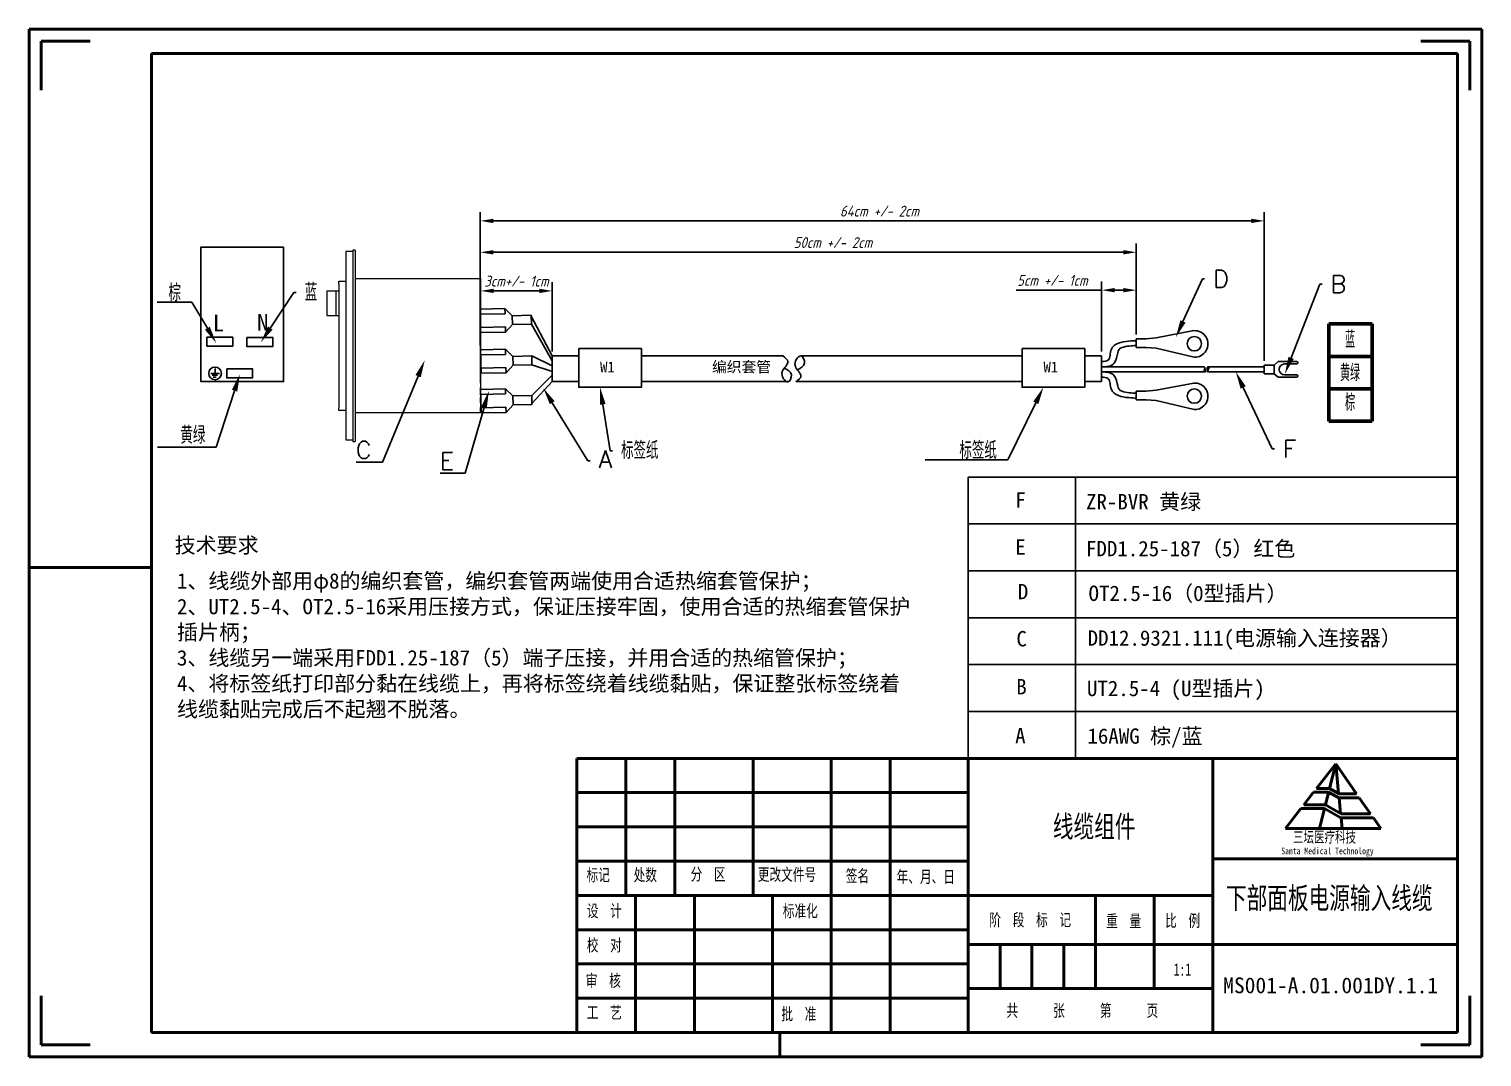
# Model space of a CAD drawing. Header units: millimetres. Extents: x 18449 to 19893, y 1703 to 2260.
# Drawn here: x 18449.3 to 18785, y 2022.2 to 2259.6 of the extents above; entities that cross this region are included whole.
import ezdxf
from ezdxf import colors
from ezdxf.entities.mleader import LeaderData, LeaderLine
from ezdxf.enums import TextEntityAlignment as Align
from ezdxf.math import Vec2, Vec3

# ---------------------------------------------------------------- set-up
doc = ezdxf.new("R2010")
doc.units = ezdxf.units.MM
doc.layers.add('1轮廓实线层', color=7, linetype='Continuous')
doc.layers.add('dim', color=82, linetype='Continuous', lineweight=9)
doc.layers.add('总内框线', color=7, linetype='Continuous', lineweight=50)
doc.styles.add('GB', font='gbeitc.shx', dxfattribs={"bigfont": 'gbcbig.shx'})
doc.styles.add('SLDTEXTSTYLE1', font='TXT', dxfattribs={"width": 0.7})
doc.styles.get("Standard").update_dxf_attribs({"font": 'txt', "bigfont": 'gbcbig.shx'})
doc.styles.add('TXT08', font='txt.shx', dxfattribs={"width": 0.8, "bigfont": 'gbcbig.shx'})
doc.styles.add('宋体', font='')
doc.styles.get('宋体').set_extended_font_data('SimSun')
doc.dimstyles.new('GB', dxfattribs={"dimtxt": 2.5, "dimasz": 3, "dimexe": 2, "dimexo": 1, "dimgap": 1, "dimtad": 1, "dimtoh": 1, "dimdsep": 46, "dimtxsty": 'GB', "dimcen": 2.5, "dimclrd": 1, "dimclre": 3, "dimclrt": 6, "dimadec": 0, "dimazin": 0, "dimtfac": 1, "dimtmove": 0, "dimatfit": 3, "dimfxl": 4, "dimarcsym": 0})

# ---------------------------------------------------------------- blocks, each defined once
blk = doc.blocks.new('*D333')
at = {"color": 3, "lineweight": -2, "transparency": 16777216}
for p, q in [((18553.5, 2186.54), (18553.5, 2210.05)), ((18705.11, 2189.04), (18705.11, 2210.05))]:
    blk.add_line(p, q, dxfattribs=at)
at = {"color": 1, "lineweight": -2, "transparency": 16777216}
blk.add_line((18556.5, 2208.05), (18702.11, 2208.05), dxfattribs=at)
at = {"color": 1, "transparency": 16777216}
for points in [[(18556.5, 2208.55), (18556.5, 2207.55), (18553.5, 2208.05)], [(18702.11, 2208.55), (18702.11, 2207.55), (18705.11, 2208.05)]]:
    blk.add_solid(points, dxfattribs=at)
at = {"layer": 'Defpoints', "color": 0, "transparency": 16777216}
for p in [(18705.11, 2208.05), (18553.5, 2185.54), (18705.11, 2188.04)]:
    blk.add_point(p, dxfattribs=at)
at = {"color": 6, "transparency": 16777216, "insert": (18635.02, 2210.3), "char_height": 2.5, "attachment_point": 5, "style": 'GB'}
blk.add_mtext('50cm +/- 2cm', dxfattribs=at)
blk = doc.blocks.new('*D355')
at = {"color": 3, "lineweight": -2, "transparency": 16777216}
for p, q in [((18553.5, 2186.54), (18553.5, 2217.3)), ((18734.66, 2183.01), (18734.66, 2217.3))]:
    blk.add_line(p, q, dxfattribs=at)
at = {"color": 1, "lineweight": -2, "transparency": 16777216}
blk.add_line((18556.5, 2215.3), (18731.66, 2215.3), dxfattribs=at)
at = {"color": 1, "transparency": 16777216}
for points in [[(18556.5, 2215.8), (18556.5, 2214.8), (18553.5, 2215.3)], [(18731.66, 2215.8), (18731.66, 2214.8), (18734.66, 2215.3)]]:
    blk.add_solid(points, dxfattribs=at)
at = {"layer": 'Defpoints', "color": 0, "transparency": 16777216}
for p in [(18734.66, 2215.3), (18553.5, 2185.54), (18734.66, 2182.01)]:
    blk.add_point(p, dxfattribs=at)
at = {"color": 6, "transparency": 16777216, "insert": (18645.77, 2217.55), "char_height": 2.5, "attachment_point": 5, "style": 'GB'}
blk.add_mtext('64cm +/- 2cm', dxfattribs=at)
blk = doc.blocks.new('*D353')
at = {"color": 3, "lineweight": -2, "transparency": 16777216}
for p, q in [((18553.61, 2177.85), (18553.61, 2201.13)), ((18570.16, 2185.11), (18570.16, 2201.13))]:
    blk.add_line(p, q, dxfattribs=at)
at = {"color": 1, "lineweight": -2, "transparency": 16777216}
blk.add_line((18556.61, 2199.13), (18567.16, 2199.13), dxfattribs=at)
at = {"color": 1, "transparency": 16777216}
for points in [[(18556.61, 2199.63), (18556.61, 2198.63), (18553.61, 2199.13)], [(18567.16, 2199.63), (18567.16, 2198.63), (18570.16, 2199.13)]]:
    blk.add_solid(points, dxfattribs=at)
at = {"layer": 'Defpoints', "color": 0, "transparency": 16777216}
for p in [(18570.16, 2199.13), (18570.16, 2184.11), (18553.61, 2176.85)]:
    blk.add_point(p, dxfattribs=at)
at = {"color": 6, "transparency": 16777216, "insert": (18561.89, 2201.38), "char_height": 2.5, "attachment_point": 5, "style": 'GB'}
blk.add_mtext('3cm+/- 1cm', dxfattribs=at)
blk = doc.blocks.new('*D371')
at = {"color": 1, "lineweight": -2, "transparency": 16777216}
for p, q in [((18697.09, 2199.3), (18677.36, 2199.3)), ((18702.11, 2199.3), (18700.09, 2199.3))]:
    blk.add_line(p, q, dxfattribs=at)
at = {"color": 3, "lineweight": -2, "transparency": 16777216}
for p, q in [((18697.09, 2185.11), (18697.09, 2201.3)), ((18705.11, 2189.04), (18705.11, 2201.3))]:
    blk.add_line(p, q, dxfattribs=at)
at = {"color": 1, "transparency": 16777216}
for points in [[(18700.09, 2199.8), (18700.09, 2198.8), (18697.09, 2199.3)], [(18702.11, 2199.8), (18702.11, 2198.8), (18705.11, 2199.3)]]:
    blk.add_solid(points, dxfattribs=at)
at = {"layer": 'Defpoints', "color": 0, "transparency": 16777216}
for p in [(18697.09, 2199.3), (18705.11, 2188.04), (18697.09, 2184.11)]:
    blk.add_point(p, dxfattribs=at)
at = {"color": 6, "transparency": 16777216, "insert": (18685.73, 2201.55), "char_height": 2.5, "attachment_point": 5, "style": 'GB'}
blk.add_mtext('5cm +/- 1cm', dxfattribs=at)

msp = doc.modelspace()

# ---------------------------------------------------------------- linework, layer by layer
at = {"color": 7, "linetype": 'Continuous', "lineweight": 15}
for p, q in [((18524.042, 2208.229), (18522.442, 2208.229)), ((18522.442, 2208.229), (18522.442, 2207.256)), ((18522.442, 2207.256), (18522.442, 2201.276)), ((18524.618, 2208.549), (18524.042, 2208.549)), ((18524.042, 2208.549), (18524.042, 2207.495)), ((18524.042, 2207.495), (18524.042, 2201.515)), ((18524.618, 2208.549), (18524.618, 2207.495)), ((18524.618, 2207.495), (18524.618, 2201.515)), ((18518.044, 2199.173), (18518.044, 2193.413)), ((18518.044, 2199.173), (18520.202, 2199.173)), ((18520.202, 2193.413), (18520.202, 2199.173)), ((18520.202, 2199.173), (18520.842, 2199.173)), ((18520.842, 2201.413), (18522.442, 2201.413)), ((18520.842, 2200.773), (18520.842, 2201.413)), ((18520.842, 2200.773), (18520.842, 2172.165)), ((18522.442, 2201.276), (18522.442, 2200.177)), ((18522.442, 2200.177), (18522.442, 2172.761)), ((18524.042, 2201.515), (18524.042, 2200.177)), ((18524.042, 2200.177), (18524.042, 2172.761)), ((18524.618, 2201.989), (18553.61, 2201.989)), ((18524.618, 2201.515), (18524.618, 2200.177)), ((18524.618, 2200.177), (18524.618, 2172.761)), ((18553.61, 2201.989), (18553.61, 2199.109)), ((18553.61, 2199.109), (18553.61, 2173.829)), ((18518.044, 2193.413), (18520.202, 2193.413)), ((18520.202, 2193.413), (18520.842, 2193.413)), ((18520.842, 2171.525), (18520.842, 2172.165)), ((18522.442, 2172.761), (18522.442, 2171.662)), ((18524.042, 2172.761), (18524.042, 2171.423)), ((18524.618, 2172.761), (18524.618, 2171.423)), ((18553.61, 2173.829), (18553.61, 2170.949)), ((18522.442, 2171.525), (18520.842, 2171.525)), ((18522.442, 2171.662), (18522.442, 2165.682)), ((18524.042, 2171.423), (18524.042, 2165.443)), ((18524.618, 2171.423), (18524.618, 2165.443)), ((18553.61, 2170.949), (18524.618, 2170.949)), ((18522.442, 2165.682), (18522.442, 2164.709)), ((18524.042, 2165.443), (18524.042, 2164.389)), ((18524.618, 2165.443), (18524.618, 2164.389)), ((18522.442, 2164.709), (18524.042, 2164.709)), ((18524.042, 2164.389), (18524.618, 2164.389))]:
    msp.add_line(p, q, dxfattribs=at)
for p, q in [((18559.209, 2195.036), (18553.478, 2194.897)), ((18553.61, 2189.49), (18553.478, 2194.897)), ((18559.238, 2193.869), (18553.507, 2193.73)), ((18560.924, 2193.403), (18559.209, 2195.036)), ((18559.209, 2195.036), (18559.238, 2193.869)), ((18565.276, 2193.509), (18560.924, 2193.403)), ((18560.974, 2191.344), (18560.924, 2193.403)), ((18565.326, 2191.45), (18565.276, 2193.509)), ((18565.321, 2191.68), (18565.282, 2193.279)), ((18570.161, 2184.11), (18565.282, 2193.279)), ((18559.312, 2190.797), (18553.582, 2190.657)), ((18559.341, 2189.629), (18553.61, 2189.49)), ((18559.341, 2189.629), (18559.312, 2190.797)), ((18560.974, 2191.344), (18559.341, 2189.629)), ((18565.326, 2191.45), (18560.974, 2191.344)), ((18565.326, 2191.45), (18570.161, 2182.992)), ((18718.434, 2189.951), (18709.727, 2188.322)), ((18559.341, 2185.646), (18553.61, 2185.507)), ((18553.741, 2180.1), (18553.61, 2185.507)), ((18561.055, 2184.013), (18559.341, 2185.646)), ((18559.341, 2185.646), (18559.369, 2184.479)), ((18705.11, 2187.634), (18705.043, 2186.542)), ((18707.391, 2188.04), (18705.11, 2188.04)), ((18705.11, 2188.04), (18705.11, 2186.039)), ((18707.391, 2186.039), (18705.11, 2186.039)), ((18707.391, 2188.04), (18709.727, 2188.322)), ((18707.391, 2186.039), (18709.727, 2185.905)), ((18718.488, 2183.814), (18709.727, 2185.905)), ((18559.369, 2184.479), (18553.638, 2184.339)), ((18565.408, 2184.119), (18561.055, 2184.013)), ((18561.105, 2181.954), (18561.055, 2184.013)), ((18565.458, 2182.059), (18565.408, 2184.119)), ((18565.408, 2184.119), (18570.161, 2181.789)), ((18565.452, 2182.289), (18565.413, 2183.889)), ((18570.161, 2184.11), (18576.279, 2184.11)), ((18570.161, 2184.11), (18570.161, 2178.207)), ((18570.161, 2184.11), (18570.161, 2181.159)), ((18590.75, 2184.11), (18623.456, 2184.11)), ((18627.652, 2184.11), (18678.732, 2184.11)), ((18653.33, 2184.11), (18678.732, 2184.11)), ((18693.202, 2184.11), (18697.095, 2184.11)), ((18697.095, 2184.11), (18697.095, 2178.207)), ((18737.859, 2182.846), (18736.937, 2182.01)), ((18742.12, 2182.846), (18737.859, 2182.846)), ((18742.12, 2182.267), (18739.38, 2182.267)), ((18559.444, 2181.406), (18553.713, 2181.267)), ((18559.472, 2180.239), (18553.741, 2180.1)), ((18559.472, 2180.239), (18559.444, 2181.406)), ((18561.105, 2181.954), (18559.472, 2180.239)), ((18565.458, 2182.059), (18561.105, 2181.954)), ((18565.408, 2174.968), (18570.161, 2179.683)), ((18565.458, 2182.059), (18570.161, 2180.529)), ((18570.161, 2181.789), (18570.161, 2180.529)), ((18570.161, 2181.159), (18570.161, 2178.207)), ((18720.829, 2181.572), (18697.095, 2181.572)), ((18697.095, 2180.446), (18721.105, 2180.446)), ((18721.553, 2180.446), (18734.657, 2180.446)), ((18734.657, 2181.572), (18721.642, 2181.572)), ((18736.937, 2182.01), (18734.657, 2182.01)), ((18734.657, 2182.01), (18734.657, 2180.009)), ((18734.657, 2180.446), (18734.657, 2181.572)), ((18736.937, 2180.009), (18734.657, 2180.009)), ((18736.937, 2182.01), (18736.937, 2180.009)), ((18737.859, 2179.172), (18736.937, 2180.009)), ((18742.12, 2179.172), (18737.859, 2179.172)), ((18742.12, 2179.751), (18739.38, 2179.751)), ((18553.61, 2176.852), (18553.61, 2175.592)), ((18559.341, 2176.496), (18553.61, 2176.356)), ((18553.741, 2170.949), (18553.61, 2176.356)), ((18561.055, 2174.862), (18559.341, 2176.496)), ((18559.341, 2176.496), (18559.369, 2175.328)), ((18565.458, 2173.139), (18570.161, 2178.207)), ((18570.161, 2178.207), (18576.279, 2178.207)), ((18590.75, 2178.207), (18624.846, 2178.207)), ((18626.563, 2178.207), (18678.732, 2178.207)), ((18653.33, 2178.207), (18678.732, 2178.207)), ((18693.202, 2178.207), (18697.095, 2178.207)), ((18705.111, 2174.385), (18705.043, 2175.477)), ((18707.391, 2175.95), (18705.111, 2175.95)), ((18705.111, 2175.95), (18705.111, 2173.949)), ((18707.391, 2175.95), (18709.727, 2176.232)), ((18718.434, 2177.861), (18709.727, 2176.232)), ((18553.61, 2174.531), (18553.61, 2173.271)), ((18553.61, 2172.209), (18553.61, 2170.949)), ((18559.369, 2175.328), (18553.638, 2175.189)), ((18559.444, 2172.256), (18553.713, 2172.116)), ((18559.472, 2171.088), (18559.444, 2172.256)), ((18561.105, 2172.803), (18559.472, 2171.088)), ((18565.408, 2174.968), (18561.055, 2174.862)), ((18561.105, 2172.803), (18561.055, 2174.862)), ((18565.458, 2172.909), (18561.105, 2172.803)), ((18565.458, 2172.909), (18565.408, 2174.968)), ((18565.452, 2173.139), (18565.413, 2174.738)), ((18707.391, 2173.949), (18705.111, 2173.949)), ((18707.391, 2173.949), (18709.727, 2173.815)), ((18718.488, 2171.724), (18709.727, 2173.815)), ((18559.472, 2171.088), (18553.741, 2170.949)), ((18666.287, 2112.832), (18666.287, 2156.145)), ((18666.287, 2156.145), (18779.322, 2156.145)), ((18691.085, 2112.832), (18691.085, 2156.145)), ((18666.287, 2145.317), (18779.322, 2145.317)), ((18666.287, 2145.317), (18779.322, 2145.317)), ((18666.287, 2102.004), (18666.287, 2134.49)), ((18666.287, 2134.49), (18779.322, 2134.49)), ((18691.085, 2102.004), (18691.085, 2134.49)), ((18666.287, 2091.176), (18666.287, 2123.662)), ((18666.287, 2123.662), (18779.366, 2123.662)), ((18691.085, 2091.176), (18691.085, 2123.662)), ((18666.287, 2112.832), (18779.366, 2112.832)), ((18666.287, 2102.004), (18779.366, 2102.004))]:
    msp.add_line(p, q)
at = {"color": 3, "lineweight": 60}
for p, q in [((18759.624, 2191.511), (18749.591, 2191.511)), ((18749.591, 2169.011), (18749.591, 2191.511)), ((18759.624, 2169.011), (18759.624, 2191.511)), ((18759.624, 2184.011), (18749.591, 2184.011)), ((18759.624, 2176.511), (18749.591, 2176.511)), ((18759.624, 2169.011), (18749.591, 2169.011))]:
    msp.add_line(p, q, dxfattribs=at)
at = {"color": 6}
for p, q in [((18491.27, 2180.07), (18493.291, 2180.07)), ((18491.581, 2179.642), (18492.825, 2179.642)), ((18491.781, 2179.176), (18492.514, 2179.176)), ((18492.281, 2180.07), (18492.281, 2181.196))]:
    msp.add_line(p, q, dxfattribs=at)
for points in [[(18508.053, 2209.247), (18488.955, 2209.247), (18488.955, 2178.207), (18508.053, 2178.207)], [(18490.339, 2188.418), (18496.311, 2188.418), (18496.311, 2186.331), (18490.339, 2186.331)], [(18499.611, 2188.376), (18505.583, 2188.376), (18505.583, 2186.289), (18499.611, 2186.289)], [(18576.279, 2185.82), (18590.75, 2185.82), (18590.75, 2176.876), (18576.279, 2176.876)], [(18678.732, 2185.82), (18693.202, 2185.82), (18693.202, 2176.876), (18678.732, 2176.876)], [(18494.933, 2181.114), (18500.906, 2181.114), (18500.906, 2179.027), (18494.933, 2179.027)]]:
    msp.add_lwpolyline(points, close=True)
for centre in [(18718.508, 2186.927), (18718.508, 2174.837)]:
    msp.add_circle(centre, 1.661)
msp.add_circle((18492.249, 2180.07), 1.467, dxfattribs=at)
for centre, radius, start, end in [((18718.599, 2186.883), 3.072, 267.9327, 93.07304), ((18739.38, 2181.009), 1.258, 90, 270), ((18742.12, 2182.557), 0.29, 270, 90), ((18742.12, 2179.462), 0.29, 270, 90), ((18718.599, 2174.793), 3.072, 267.9327, 93.07304)]:
    msp.add_arc(centre, radius, start, end)
for points, knots in [([(18697.095, 2182.812), (18697.68, 2182.847), (18699.254, 2182.943), (18698.869, 2185.579), (18701.036, 2187.556), (18705.11, 2187.634), (18705.11, 2187.634), (18705.11, 2187.634)], [0, 0, 0, 0, 1.5407399, 4.1442688, 5.9136677, 8.8381667, 9.746283, 9.746283, 9.746283, 9.746283]), ([(18705.043, 2186.542), (18705.043, 2186.542), (18705.043, 2186.542), (18701.42, 2186.266), (18700.795, 2185.205), (18700.3, 2181.743), (18698.246, 2181.634), (18697.095, 2181.572)], [17.083488, 17.083488, 17.083488, 17.083488, 18.3219143, 21.2932354, 23.5180235, 25.6945401, 28.4690509, 28.4690509, 28.4690509, 28.4690509]), ([(18705.043, 2175.477), (18705.043, 2175.477), (18705.043, 2175.477), (18701.42, 2175.752), (18700.795, 2176.814), (18700.3, 2180.275), (18698.246, 2180.385), (18697.095, 2180.446)], [17.083488, 17.083488, 17.083488, 17.083488, 18.3219143, 21.2932354, 23.5180235, 25.6945401, 28.4690509, 28.4690509, 28.4690509, 28.4690509]), ([(18697.095, 2179.207), (18697.68, 2179.171), (18699.254, 2179.076), (18698.869, 2176.439), (18701.037, 2174.463), (18705.111, 2174.385), (18705.111, 2174.385), (18705.111, 2174.385)], [0, 0, 0, 0, 1.5407399, 4.1442688, 5.9136677, 8.8381667, 9.746283, 9.746283, 9.746283, 9.746283])]:
    msp.add_open_spline(points, degree=3, knots=knots)
at = {"layer": '1轮廓实线层'}
for points in [[(18623.438, 2184.124), (18624.599, 2182.792), (18623.309, 2180.516), (18623.61, 2178.841), (18624.582, 2178.102), (18625.415, 2179.786), (18623.782, 2181.289)], [(18626.434, 2178.111), (18627.612, 2179.408), (18626.322, 2181.685), (18626.623, 2183.36), (18627.612, 2184.116), (18628.428, 2182.415), (18626.795, 2180.911)], [(18720.793, 2181.601), (18721.025, 2181.334), (18720.767, 2180.879), (18720.827, 2180.544), (18721.022, 2180.396), (18721.188, 2180.733), (18720.862, 2181.034)], [(18721.493, 2180.401), (18721.728, 2180.66), (18721.47, 2181.116), (18721.53, 2181.451), (18721.728, 2181.602), (18721.891, 2181.262), (18721.565, 2180.961)]]:
    msp.add_spline(points, degree=3, dxfattribs=at)
at = {"layer": '总内框线', "color": 4}
for p, q in [((18449.26, 2259.599), (18784.974, 2259.599)), ((18449.26, 2022.225), (18449.26, 2259.599)), ((18784.974, 2259.599), (18784.974, 2022.225)), ((18784.974, 2022.225), (18449.26, 2022.225))]:
    msp.add_line(p, q, dxfattribs=at)
at = {"layer": '总内框线'}
for p, q in [((18452.085, 2256.773), (18463.389, 2256.773)), ((18452.085, 2256.773), (18452.085, 2245.469)), ((18782.163, 2256.779), (18770.86, 2256.779)), ((18782.163, 2256.779), (18782.163, 2245.475)), ((18477.518, 2253.947), (18779.322, 2253.947)), ((18477.518, 2027.877), (18477.518, 2253.947)), ((18779.322, 2253.947), (18779.322, 2027.877)), ((18449.26, 2135.26), (18477.518, 2135.26)), ((18575.859, 2091.176), (18779.322, 2091.176)), ((18575.859, 2027.877), (18575.859, 2091.176)), ((18587.162, 2091.176), (18587.162, 2059.527)), ((18598.466, 2091.176), (18598.466, 2059.527)), ((18616.551, 2091.176), (18616.551, 2059.527)), ((18634.637, 2091.176), (18634.637, 2059.527)), ((18648.201, 2091.176), (18648.201, 2027.877)), ((18666.287, 2091.176), (18666.287, 2027.877)), ((18722.804, 2027.877), (18722.804, 2091.176)), ((18779.322, 2091.176), (18779.322, 2027.877)), ((18575.859, 2083.264), (18666.287, 2083.264)), ((18575.859, 2075.351), (18666.287, 2075.351)), ((18722.804, 2068.004), (18779.322, 2068.004)), ((18575.859, 2067.439), (18666.287, 2067.439)), ((18575.859, 2059.527), (18722.804, 2059.527)), ((18589.423, 2059.527), (18589.423, 2027.877)), ((18602.987, 2059.527), (18602.987, 2027.877)), ((18621.073, 2059.527), (18621.073, 2027.877)), ((18634.637, 2059.527), (18634.637, 2027.877)), ((18695.676, 2038.05), (18695.676, 2059.527)), ((18709.24, 2038.05), (18709.24, 2059.527)), ((18575.859, 2051.614), (18666.287, 2051.614)), ((18666.287, 2048.223), (18722.804, 2048.223)), ((18673.634, 2048.223), (18673.634, 2038.05)), ((18680.981, 2048.223), (18680.981, 2038.05)), ((18688.329, 2048.223), (18688.329, 2038.05)), ((18722.804, 2048.223), (18779.322, 2048.223)), ((18575.859, 2043.702), (18666.287, 2043.702)), ((18666.287, 2038.05), (18722.804, 2038.05)), ((18452.085, 2025.051), (18452.085, 2036.354)), ((18575.859, 2035.789), (18666.287, 2035.789)), ((18782.163, 2025.045), (18782.163, 2036.348)), ((18779.322, 2027.877), (18477.518, 2027.877)), ((18779.322, 2027.877), (18575.859, 2027.877)), ((18622.768, 2027.877), (18622.768, 2022.225)), ((18452.085, 2025.051), (18463.389, 2025.051)), ((18782.163, 2025.045), (18770.86, 2025.045))]:
    msp.add_line(p, q, dxfattribs=at)
at = {"layer": '总内框线', "color": 1}
for p, q in [((18751.176, 2089.888), (18746.781, 2084.251)), ((18751.176, 2089.888), (18749.77, 2084.225)), ((18755.988, 2083.011), (18751.176, 2089.888)), ((18751.176, 2089.888), (18751.856, 2083.09)), ((18746.068, 2083.337), (18743.805, 2080.435)), ((18746.068, 2083.337), (18749.508, 2083.337)), ((18746.781, 2084.251), (18749.723, 2084.251)), ((18749.545, 2083.318), (18748.827, 2080.431)), ((18749.508, 2083.337), (18751.914, 2082.093)), ((18749.723, 2084.251), (18752, 2083.011)), ((18751.914, 2082.093), (18756.63, 2082.093)), ((18751.955, 2082.093), (18752.32, 2078.436)), ((18752, 2083.011), (18755.988, 2083.011)), ((18759.238, 2078.365), (18756.63, 2082.093)), ((18743.159, 2079.606), (18739.549, 2074.977)), ((18743.159, 2079.606), (18748.595, 2079.606)), ((18743.805, 2080.435), (18748.82, 2080.435)), ((18748.619, 2079.592), (18747.473, 2074.977)), ((18748.595, 2079.606), (18752.397, 2077.403)), ((18748.82, 2080.435), (18752.446, 2078.365)), ((18752.446, 2078.365), (18759.238, 2078.365)), ((18739.549, 2074.977), (18761.609, 2074.977)), ((18752.397, 2077.403), (18759.911, 2077.403)), ((18752.424, 2077.403), (18752.666, 2074.977)), ((18761.609, 2074.977), (18759.911, 2077.403))]:
    msp.add_line(p, q, dxfattribs=at)

# ---------------------------------------------------------------- texts
at = {"layer": 'dim', "color": 6, "style": '宋体'}
for s, p in [('L', (18493.046, 2191.701)), ('N', (18503.26, 2191.864))]:
    msp.add_text(s, height=3.853, dxfattribs=at).set_placement(p, align=Align.MIDDLE)
at = {"layer": 'dim', "color": 6, "style": 'TXT08', "width": 0.8}
for s, height, p in [('蓝', 3.853, (18754.501, 2188.109)), ('黄绿', 3.8535, (18754.501, 2180.397)), ('棕', 3.853, (18754.501, 2173.575))]:
    msp.add_text(s, height=height, dxfattribs=at).set_placement(p, align=Align.MIDDLE)
at = {"layer": '总内框线', "color": 6, "attachment_point": 1}
for s, insert, char_height, width, style in [('{\\fSimSun|b0|i0|c134|p2;W1}', (18581.205, 2182.814), 2.5, 47.30749, 'GB'), ('{\\fSimSun|b0|i0|c134|p2;编织套管}', (18607.07, 2182.829), 2.5, 47.30749, 'GB'), ('{\\fSimSun|b0|i0|c134|p2;W1}', (18683.657, 2182.814), 2.5, 47.30749, 'GB'), ('{\\fSimSun|b0|i0|c134|p54;F}', (18677.15, 2152.616), 3.55114, 8.0267, 'GB'), ('{\\fSimSun|b0|i0|c134|p54;ZR-BVR 黄绿}', (18693.483, 2152.219), 3.55114, 71.09614, 'GB'), ('{\\fSimSun|b0|i0|c134|p2;技术要求}', (18482.923, 2142.174), 3.55114, 132.12967, 'GB'), ('{\\fSimSun|b0|i0|c134|p54;FDD1.25-187（5）红色}', (18693.483, 2141.391), 3.55114, 71.09614, 'GB'), ('{\\fSimSun|b0|i0|c134|p54;E}', (18677.15, 2141.789), 3.55114, 8.0267, 'GB'), ('{\\fSimSun|b0|i0|c134|p54;1、线缆外部用φ8的编织套管，编织套管两端使用合适热缩套管保护；\\P2、UT2.5-4、OT2.5-16采用压接方式，保证压接牢固，使用合适的热缩套管保护插片柄；\\P3、线缆另一端采用FDD1.25-187（5）端子压接，并用合适的热缩管保护；\\P4、将标签纸打印部分黏在线缆上，再将标签绕着线缆黏贴，保证整张标签绕着线缆黏贴完成后不起翘不脱落。}', (18483.436, 2133.934), 3.55114, 169.10438, 'GB'), ('{\\fSimSun|b0|i0|c134|p2;D}', (18677.739, 2131.466), 3.55114, 8.0267, 'GB'), ('{\\fSimSun|b0|i0|c134|p54;OT2.5-16（0型插片）}', (18694.072, 2131.068), 3.55114, 71.09614, 'GB'), ('{\\fSimSun|b0|i0|c134|p2;C}', (18677.395, 2120.587), 3.55114, 8.0267, 'GB'), ('{\\fSimSun|b0|i0|c134|p2;DD12.9321.111(电源输入连接器）}', (18693.866, 2120.741), 3.55114, 77.05503, 'GB'), ('{\\fSimSun|b0|i0|c134|p2;B}', (18677.369, 2109.503), 3.55114, 8.0267, 'GB'), ('{\\fSimSun|b0|i0|c134|p2;UT2.5-4 (U型插片)}', (18693.701, 2109.105), 3.55114, 47.30749, 'GB'), ('{\\fSimSun|b0|i0|c134|p54;16AWG 棕/蓝}', (18693.816, 2098.1), 3.55114, 63.7196, 'GB'), ('{\\fSimSun|b0|i0|c134|p2;A}', (18677.11, 2098.202), 3.55114, 8.0267, 'GB'), ('{\\fSimSun|b0|i0|c134|p2;线缆组件}', (18685.831, 2077.951), 5, 94.62992, 'SLDTEXTSTYLE1'), ('{\\fSimSun|b0|i0|c134|p2;标记}', (18578.068, 2065.676), 2.82588, 105.14436, 'SLDTEXTSTYLE1'), ('{\\fSimSun|b0|i0|c134|p2;处数}', (18588.944, 2065.693), 2.82588, 105.14436, 'SLDTEXTSTYLE1'), ('{\\fSimSun|b0|i0|c134|p2;分\u3000区}', (18602.125, 2065.833), 2.82588, 105.14436, 'SLDTEXTSTYLE1'), ('{\\fSimSun|b0|i0|c134|p2;更改文件号}', (18617.65, 2065.772), 2.82588, 105.14436, 'SLDTEXTSTYLE1'), ('{\\fSimSun|b0|i0|c134|p2;签名}', (18637.978, 2065.48), 2.82588, 105.14436, 'SLDTEXTSTYLE1'), ('{\\fSimSun|b0|i0|c134|p2;年、月、日}', (18649.728, 2065.261), 2.82588, 105.14436, 'SLDTEXTSTYLE1'), ('{\\fSimSun|b0|i0|c134|p54;下部面板电源输入线缆}', (18725.825, 2061.427), 5, 94.62992, 'SLDTEXTSTYLE1'), ('{\\fSimSun|b0|i0|c134|p2;设\u3000计}', (18578.136, 2057.379), 2.82588, 105.14436, 'SLDTEXTSTYLE1'), ('{\\fSimSun|b0|i0|c134|p2;标准化}', (18623.433, 2057.362), 2.82588, 105.14436, 'SLDTEXTSTYLE1'), ('{\\fSimSun|b0|i0|c134|p2;阶\u3000段\u3000标\u3000记}', (18671.152, 2055.291), 2.82588, 105.14436, 'SLDTEXTSTYLE1'), ('{\\fSimSun|b0|i0|c134|p2;重\u3000量}', (18698.148, 2055.032), 2.82588, 105.14436, 'SLDTEXTSTYLE1'), ('{\\fSimSun|b0|i0|c134|p2;比\u3000例}', (18711.771, 2055.111), 2.82588, 105.14436, 'SLDTEXTSTYLE1'), ('{\\fSimSun|b0|i0|c134|p2;校  对}', (18578.136, 2049.467), 2.82588, 105.14436, 'SLDTEXTSTYLE1'), ('{\\fSimSun|b0|i0|c134|p2;审\u3000核}', (18577.905, 2041.25), 2.82588, 105.14436, 'SLDTEXTSTYLE1'), ('{\\fSimSun|b0|i0|c134|p2;1:1}', (18713.733, 2043.808), 2.82588, 105.14436, 'SLDTEXTSTYLE1'), ('{\\fSimSun|b0|i0|c134|p54;\\W1;MS001-A.01.001DY.1.1}', (18725.19, 2040.58), 3.64963, 56.58093, 'SLDTEXTSTYLE1'), ('{\\fSimSun|b0|i0|c134|p2;共\u3000\u3000\u3000张\u3000\u3000\u3000第\u3000\u3000\u3000页}', (18675.1, 2034.351), 2.82588, 105.14436, 'SLDTEXTSTYLE1'), ('{\\fSimSun|b0|i0|c134|p2;工\u3000艺}', (18578.136, 2033.919), 2.82588, 105.14436, 'SLDTEXTSTYLE1'), ('{\\fSimSun|b0|i0|c134|p2;批\u3000准}', (18623.087, 2033.559), 2.82588, 105.14436, 'SLDTEXTSTYLE1')]:
    msp.add_mtext(s, dxfattribs=dict(at, insert=insert, char_height=char_height, width=width, style=style))
at = {"layer": '总内框线', "color": 5, "insert": (18741.305, 2074.277), "char_height": 2.54329, "width": 94.62992, "attachment_point": 1, "style": 'SLDTEXTSTYLE1'}
msp.add_mtext('{\\fSimSun|b0|i0|c134|p2;三坛医疗科技}', dxfattribs=at)
at = {"layer": '总内框线', "color": 5, "insert": (18738.608, 2070.574), "char_height": 1.55649, "attachment_point": 1, "style": 'SLDTEXTSTYLE1'}
msp.add_mtext('Santa Medical Technology', dxfattribs=at)

# ---------------------------------------------------------------- dimensions: what is measured, and where the dimension line sits
for base, p2, text, picture, middle, dimtype in [((18734.657, 2215.296), (18734.657, 2182.01), '64cm +/- 2cm', '*D355', (18645.77, 2215.296), 160), ((18705.11, 2208.055), (18705.11, 2188.04), '50cm +/- 2cm', '*D333', (18635.019, 2208.055), 128)]:
    dim = msp.add_linear_dim(base=base, p1=(18553.502, 2185.544), p2=p2, text=text, dimstyle='GB', override={"dimscale": 0, "dimtix": 0, "dimtofl": 1, "dimtmove": 0, "dimatfit": 3})
    dim.commit()
    dim.dimension.update_dxf_attribs({"geometry": picture, "text_midpoint": middle, "dimtype": dimtype})
for base, p1, p2, text, picture, middle in [((18697.095, 2199.297), (18705.11, 2188.04), (18697.095, 2184.11), '5cm +/- 1cm', '*D371', (18685.725, 2201.547)), ((18570.161, 2199.127), (18553.61, 2176.852), (18570.161, 2184.11), '3cm+/- 1cm', '*D353', (18561.885, 2201.377))]:
    dim = msp.add_linear_dim(base=base, p1=p1, p2=p2, text=text, dimstyle='GB', override={"dimscale": 0, "dimtix": 0, "dimtofl": 1, "dimtmove": 0, "dimatfit": 3})
    dim.commit()
    dim.dimension.update_dxf_attribs({"geometry": picture, "text_midpoint": middle})

# ---------------------------------------------------------------- leaders
ml = msp.add_multileader_mtext('Standard')
ml.set_content('D', color=256)
ml.set_leader_properties()
ml.build(insert=Vec2(0, 0))
ml.multileader.update_dxf_attribs({"text_right_attachment_type": 6, "dogleg_length": 0.36})
ctx = ml.context
ctx.base_point, ctx.plane_origin = Vec3(18720.904, 2201.916), Vec3(18708.411, 2188.157)
ctx.right_attachment = 6
notes = []
notes.append((ctx, [(0, (1, 1, 0), (18720.372, 2201.916), (1, 0), 0.532, [(0, [(18714.235, 2188.437)], 0, [])])]))
ctx.mtext.insert, ctx.mtext.flow_direction = Vec3(18722.904, 2203.916), 5
ml = msp.add_multileader_mtext('Standard')
ml.set_content('B', color=256)
ml.set_leader_properties()
ml.build(insert=Vec2(0, 0))
ml.multileader.update_dxf_attribs({"text_right_attachment_type": 6, "dogleg_length": 0.36})
ctx = ml.context
ctx.base_point, ctx.plane_origin = Vec3(18748.017, 2200.703), Vec3(18739.527, 2194.977)
ctx.right_attachment = 6
notes.append((ctx, [(0, (1, 1, 0), (18747.485, 2200.703), (1, 0), 0.532, [(0, [(18739.429, 2179.932)], 0, [])])]))
ctx.mtext.insert, ctx.mtext.flow_direction = Vec3(18750.017, 2202.703), 5
at = {"color": 4}
ml = msp.add_multileader_mtext('Standard', dxfattribs=at)
ml.set_content('棕', color=4)
ml.set_leader_properties()
ml.build(insert=Vec2(0, 0))
ml.multileader.update_dxf_attribs({"text_right_attachment_type": 6, "dogleg_length": 0.36})
ctx = ml.context
ctx.base_point, ctx.plane_origin = Vec3(18480.018, 2199.237), Vec3(18494.682, 2224.628)
ctx.right_attachment, ctx.text_align_type = 6, 2
notes.append((ctx, [(1, (1, 1, 0), (18486.888, 2196.526), (-1, 0), 0.532, [(0, [(18492.505, 2187.072)], 0, [])])]))
ctx.mtext.insert, ctx.mtext.alignment, ctx.mtext.flow_direction = Vec3(18484.356, 2200.702), 3, 5
ml = msp.add_multileader_mtext('Standard', dxfattribs=at)
ml.set_content('蓝', color=4)
ml.set_leader_properties()
ml.build(insert=Vec2(0, 0))
ml.multileader.update_dxf_attribs({"text_right_attachment_type": 6, "dogleg_length": 0.36})
ctx = ml.context
ctx.base_point, ctx.plane_origin = Vec3(18510.961, 2198.746), Vec3(18513.496, 2203.814)
ctx.right_attachment = 6
notes.append((ctx, [(0, (1, 1, 0), (18510.429, 2198.746), (1, 0), 0.532, [(0, [(18502.8, 2187.241)], 0, [])])]))
ctx.mtext.insert, ctx.mtext.flow_direction = Vec3(18512.961, 2200.812), 5
ml = msp.add_multileader_mtext('Standard')
ml.set_content('C', color=256)
ml.set_leader_properties()
ml.build(insert=Vec2(0, 0))
ml.multileader.update_dxf_attribs({"text_right_attachment_type": 6, "dogleg_length": 0.36})
ctx = ml.context
ctx.base_point, ctx.plane_origin = Vec3(18523.703, 2162.394), Vec3(18540.695, 2185.201)
ctx.right_attachment, ctx.text_align_type = 6, 2
notes.append((ctx, [(1, (1, 1, 0), (18530.902, 2159.594), (-1, 0), 0.532, [(0, [(18540.695, 2183.139)], 0, [])])]))
ctx.mtext.insert, ctx.mtext.alignment, ctx.mtext.flow_direction = Vec3(18528.37, 2164.394), 3, 5
ml = msp.add_multileader_mtext('Standard', dxfattribs=at)
ml.set_content('黄绿', color=4)
ml.set_leader_properties()
ml.build(insert=Vec2(0, 0))
ml.multileader.update_dxf_attribs({"text_right_attachment_type": 6, "dogleg_length": 0.36})
ctx = ml.context
ctx.base_point, ctx.plane_origin = Vec3(18482.618, 2165.657), Vec3(18505.478, 2188.641)
ctx.right_attachment, ctx.text_align_type = 6, 2
notes.append((ctx, [(1, (1, 1, 0), (18492.532, 2163.034), (-1, 0), 0.532, [(0, [(18497.974, 2179.897)], 0, [])])]))
ctx.mtext.insert, ctx.mtext.alignment, ctx.mtext.flow_direction = Vec3(18490, 2167.834), 3, 5
ml = msp.add_multileader_mtext('Standard')
ml.set_content('F', color=256)
ml.set_leader_properties()
ml.build(insert=Vec2(0, 0))
ml.multileader.update_dxf_attribs({"text_right_attachment_type": 6, "dogleg_length": 0.36})
ctx = ml.context
ctx.base_point, ctx.plane_origin = Vec3(18737.008, 2162.667), Vec3(18725.089, 2178.294)
ctx.right_attachment = 6
notes.append((ctx, [(0, (1, 1, 0), (18736.476, 2162.667), (1, 0), 0.532, [(0, [(18728.105, 2180.446)], 0, [])])]))
ctx.mtext.insert, ctx.mtext.flow_direction = Vec3(18739.008, 2164.667), 5
ml = msp.add_multileader_mtext('Standard')
ml.set_content('E', color=256)
ml.set_leader_properties()
ml.build(insert=Vec2(0, 0))
ml.multileader.update_dxf_attribs({"text_right_attachment_type": 6, "dogleg_length": 0.36})
ctx = ml.context
ctx.base_point, ctx.plane_origin = Vec3(18542.801, 2159.843), Vec3(18555.502, 2184.827)
ctx.right_attachment, ctx.text_align_type = 6, 2
notes.append((ctx, [(1, (1, 1, 0), (18549.999, 2157.043), (-1, 0), 0.532, [(0, [(18555.502, 2176.083)], 0, [])])]))
ctx.mtext.insert, ctx.mtext.alignment, ctx.mtext.flow_direction = Vec3(18547.467, 2161.843), 3, 5
ml = msp.add_multileader_mtext('Standard')
ml.set_content('A', color=256)
ml.set_leader_properties()
ml.build(insert=Vec2(0, 0))
ml.multileader.update_dxf_attribs({"text_right_attachment_type": 6, "dogleg_length": 0.36})
ctx = ml.context
ctx.base_point, ctx.plane_origin = Vec3(18578.935, 2159.864), Vec3(18568.056, 2185.471)
ctx.right_attachment = 6
notes.append((ctx, [(0, (1, 1, 0), (18578.403, 2159.864), (1, 0), 0.532, [(0, [(18568.056, 2176.727)], 0, [])])]))
ctx.mtext.insert, ctx.mtext.flow_direction = Vec3(18580.935, 2162.264), 5
ml = msp.add_multileader_mtext('Standard')
ml.set_content('标签纸', color=256)
ml.set_leader_properties()
ml.build(insert=Vec2(0, 0))
ml.multileader.update_dxf_attribs({"text_right_attachment_type": 6, "dogleg_length": 0.36})
ctx = ml.context
ctx.base_point, ctx.plane_origin = Vec3(18584.054, 2162.204), Vec3(18581.294, 2191.715)
ctx.right_attachment = 6
notes.append((ctx, [(0, (1, 1, 0), (18583.522, 2162.204), (1, 0), 0.532, [(0, [(18581.196, 2176.876)], 0, [])])]))
ctx.mtext.insert, ctx.mtext.flow_direction = Vec3(18586.054, 2164.314), 5
ml = msp.add_multileader_mtext('Standard')
ml.set_content('标签纸', color=256)
ml.set_leader_properties()
ml.build(insert=Vec2(0, 0))
ml.multileader.update_dxf_attribs({"text_right_attachment_type": 6, "dogleg_length": 0.36})
ctx = ml.context
ctx.base_point, ctx.plane_origin = Vec3(18662.62, 2162.783), Vec3(18683.746, 2191.715)
ctx.right_attachment, ctx.text_align_type = 6, 2
notes.append((ctx, [(1, (1, 1, 0), (18675.402, 2160.094), (-1, 0), 0.532, [(0, [(18683.648, 2176.876)], 0, [])])]))
ctx.mtext.insert, ctx.mtext.alignment, ctx.mtext.flow_direction = Vec3(18672.87, 2164.314), 3, 5
for ctx, leaders in notes:
    for number, flags, end, landing, length, lines in leaders:
        leader = LeaderData()
        leader.index, (leader.has_last_leader_line, leader.has_dogleg_vector, leader.attachment_direction) = number, flags
        leader.last_leader_point, leader.dogleg_vector, leader.dogleg_length = Vec3(end), Vec3(landing), length
        for number, points, colour, breaks in lines:
            line = LeaderLine()
            line.index, line.vertices, line.color, line.breaks = number, Vec3.list(points), colors.encode_raw_color(colour), breaks
            leader.lines.append(line)
        ctx.leaders.append(leader)

doc.saveas('drawing.dxf')
